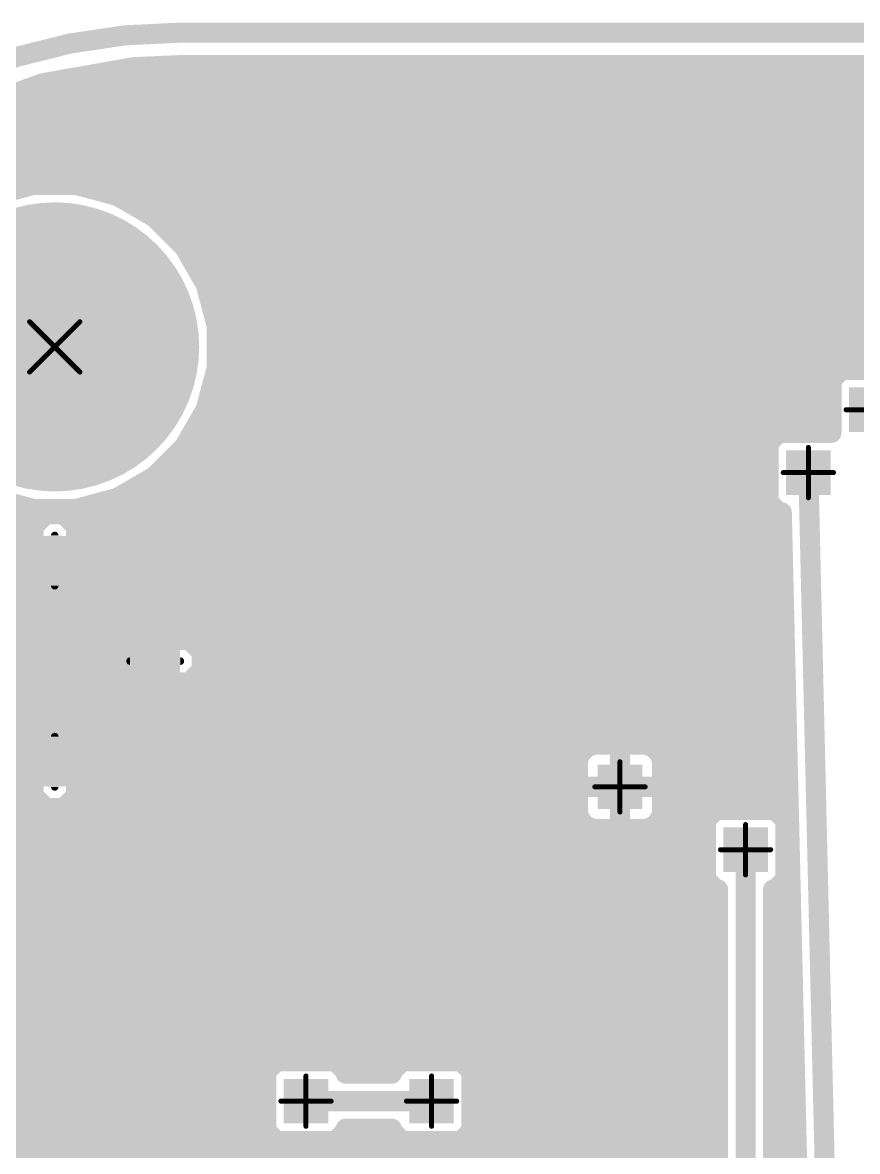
# Model space of a CAD drawing. Extents: x -14 to 61.4, y -16.8 to 62.4.
# Drawn here: x 22.21 to 39.09, y 39.62 to 62.43 of the extents above; entities that cross this region are included whole.
import ezdxf

# ---------------------------------------------------------------- set-up
doc = ezdxf.new("R2010")
doc.units = 0
for name, color, linetype in [('145', 82, 'CONTINUOUS'), ('16', 175, 'CONTINUOUS'), ('17', 82, 'CONTINUOUS'), ('18', 82, 'CONTINUOUS'), ('20', 7, 'CONTINUOUS'), ('30', 253, 'CONTINUOUS')]:
    doc.layers.add(name, color=color, linetype=linetype)

# ---------------------------------------------------------------- blocks, each defined once
blk = doc.blocks.new('ROUNDP')
at = {"const_width": 0.5}
blk.add_lwpolyline([(0, -0.25, 1), (0, 0.25, 1), (0, -0.25)], format="xyb", dxfattribs=at)
blk = doc.blocks.new('SQUAREV')
blk.add_solid([(-0.5, -0.5), (0.5, -0.5), (-0.5, 0.5), (0.5, 0.5)])

msp = doc.modelspace()

# ---------------------------------------------------------------- linework, layer by layer
at = {"layer": '145', "const_width": 0.0508}
for points in [[(22.37, 56.406, 1), (22.334, 56.37)], [(23.386, 56.37, 1), (23.35, 56.406)], [(22.334, 55.39, 1), (22.37, 55.354)], [(23.35, 55.354, 1), (23.386, 55.39)], [(38.862, 54.6354, 1), (38.862, 54.5846)], [(38.1254, 53.848, 1), (38.0746, 53.848)], [(37.592, 53.3654, 1), (37.592, 53.3146)], [(38.608, 53.3146, 1), (38.608, 53.3654)], [(38.0746, 52.832, 1), (38.1254, 52.832)], [(34.3154, 47.498, 1), (34.2646, 47.498)], [(33.782, 47.0154, 1), (33.782, 46.9646)], [(34.798, 46.9646, 1), (34.798, 47.0154)], [(34.2646, 46.482, 1), (34.3154, 46.482)], [(36.8554, 46.228, 1), (36.8046, 46.228)], [(36.322, 45.7454, 1), (36.322, 45.6946)], [(37.338, 45.6946, 1), (37.338, 45.7454)], [(36.8046, 45.212, 1), (36.8554, 45.212)], [(27.9654, 41.148, 1), (27.9146, 41.148)], [(30.5054, 41.148, 1), (30.4546, 41.148)], [(27.432, 40.6654, 1), (27.432, 40.6146)], [(28.448, 40.6146, 1), (28.448, 40.6654)], [(29.972, 40.6654, 1), (29.972, 40.6146)], [(30.988, 40.6146, 1), (30.988, 40.6654)], [(27.9146, 40.132, 1), (27.9654, 40.132)], [(30.4546, 40.132, 1), (30.5054, 40.132)]]:
    msp.add_lwpolyline(points, format="xyb", dxfattribs=at)
at = {"layer": '145', "const_width": 0.1016}
for points in [[(22.352, 56.388), (23.368, 55.372)], [(23.368, 56.388), (22.352, 55.372)], [(38.862, 54.61), (39.878, 54.61)], [(38.1, 53.848), (38.1, 52.832)], [(37.592, 53.34), (38.608, 53.34)], [(34.29, 47.498), (34.29, 46.482)], [(33.782, 46.99), (34.798, 46.99)], [(36.83, 46.228), (36.83, 45.212)], [(36.322, 45.72), (37.338, 45.72)], [(27.94, 41.148), (27.94, 40.132)], [(30.48, 41.148), (30.48, 40.132)], [(27.432, 40.64), (28.448, 40.64)], [(29.972, 40.64), (30.988, 40.64)]]:
    msp.add_lwpolyline(points, dxfattribs=at)
at = {"layer": '16'}
for points, const_width in [([(22.6116, 61.2065), (24.461, 61.5326)], 0.4064), ([(24.461, 61.5326), (25.4, 61.5736)], 0.4064), ([(25.4, 61.5736), (46.99, 61.5736)], 0.4064), ([(20.8469, 60.5642), (22.6116, 61.2065)], 0.4064), ([(23.5184, 61.3664), (48.6394, 61.3664)], 0.4064), ([(21.9343, 60.96), (50.0055, 60.96)], 0.4064), ([(20.8285, 60.5536), (50.9428, 60.5536)], 0.4064), ([(20.1246, 60.1472), (51.551, 60.1472)], 0.4064), ([(19.4207, 59.7408), (52.1593, 59.7408)], 0.4064), ([(18.8739, 59.3344), (52.5836, 59.3344)], 0.4064), ([(22.4289, 59.1542), (21.5962, 58.9311)], 0.4064), ([(23.2911, 59.1542), (22.4289, 59.1542)], 0.4064), ([(24.1238, 58.9311), (23.2911, 59.1542)], 0.4064), ([(24.8704, 58.5), (24.1238, 58.9311)], 0.4064), ([(24.1291, 58.928), (52.99, 58.928)], 0.4064), ([(24.833, 58.5216), (53.3825, 58.5216)], 0.4064), ([(25.48, 57.8904), (24.8704, 58.5)], 0.4064), ([(25.2552, 58.1152), (53.6541, 58.1152)], 0.4064), ([(25.9111, 57.1438), (25.48, 57.8904)], 0.4064), ([(25.5849, 57.7088), (53.9256, 57.7088)], 0.4064), ([(25.8195, 57.3024), (54.1972, 57.3024)], 0.4064), ([(26.1342, 56.3111), (25.9111, 57.1438)], 0.4064), ([(25.9775, 56.896), (54.3861, 56.896)], 0.4064), ([(26.0864, 56.4896), (54.5545, 56.4896)], 0.4064), ([(26.1342, 55.4489), (26.1342, 56.3111)], 0.4064), ([(26.1342, 56.0832), (54.7228, 56.0832)], 0.4064), ([(26.1342, 55.6768), (54.8797, 55.6768)], 0.4064), ([(25.9111, 54.6162), (26.1342, 55.4489)], 0.4064), ([(26.0864, 55.2704), (38.6309, 55.2704)], 0.4064), ([(38.7737, 55.4132), (38.5668, 55.2063)], 0.4064), ([(39.9663, 55.4132), (38.7737, 55.4132)], 0.4064), ([(38.5668, 55.2063), (38.5668, 54.1432)], 0.4064), ([(25.9775, 54.864), (38.5668, 54.864)], 0.4064), ([(25.48, 53.8696), (25.9111, 54.6162)], 0.4064), ([(25.8195, 54.4576), (38.5668, 54.4576)], 0.4064), ([(37.5037, 54.1432), (37.2968, 53.9363)], 0.4064), ([(38.5668, 54.1432), (37.5037, 54.1432)], 0.4064), ([(24.8704, 53.26), (25.48, 53.8696)], 0.4064), ([(25.5849, 54.0512), (37.4117, 54.0512)], 0.4064), ([(37.2968, 53.9363), (37.2968, 52.7437)], 0.4064), ([(25.2552, 53.6448), (37.2968, 53.6448)], 0.4064), ([(24.1238, 52.8289), (24.8704, 53.26)], 0.4064), ([(24.833, 53.2384), (37.2968, 53.2384)], 0.4064), ([(38.1, 53.34), (38.4553, 38.2535)], 0.4064), ([(21.5962, 52.8289), (22.4289, 52.6058)], 0.4064), ([(23.2911, 52.6058), (24.1238, 52.8289)], 0.4064), ([(24.1291, 52.832), (37.2968, 52.832)], 0.4064), ([(37.2968, 52.7437), (37.5037, 52.5368)], 0.4064), ([(22.4289, 52.6058), (23.2911, 52.6058)], 0.4064), ([(22.6821, 52.4994), (22.4306, 52.2479)], 0.4064), ([(23.0379, 52.4994), (22.6821, 52.4994)], 0.4064), ([(23.2894, 52.2479), (23.0379, 52.4994)], 0.4064), ([(37.5037, 52.5368), (37.5624, 52.5368)], 0.4064), ([(37.5624, 52.5368), (37.8798, 39.0567)], 0.4064), ([(14.7885, 52.4256), (22.6083, 52.4256)], 0.4064), ([(23.1117, 52.4256), (37.565, 52.4256)], 0.4064), ([(22.4306, 52.2479), (22.4306, 51.1621)], 0.4064), ([(23.2894, 51.1621), (23.2894, 52.2479)], 0.4064), ([(14.7168, 52.0192), (22.4306, 52.0192)], 0.4064), ([(22.86, 52.07), (22.86, 51.054)], 0.1524), ([(23.2894, 52.0192), (37.5746, 52.0192)], 0.4064), ([(14.6619, 51.6128), (22.4306, 51.6128)], 0.4064), ([(23.2894, 51.6128), (37.5841, 51.6128)], 0.4064), ([(14.6441, 51.2064), (22.4306, 51.2064)], 0.4064), ([(22.4306, 51.1621), (21.8004, 50.8586)], 0.4064), ([(23.2894, 51.2064), (37.5937, 51.2064)], 0.4064), ([(23.9196, 50.8586), (23.2894, 51.1621)], 0.4064), ([(24.3911, 50.2673), (23.9196, 50.8586)], 0.4064), ([(23.9196, 50.8586), (23.9196, 50.8586)], 0.4064), ([(23.9663, 50.8), (37.6033, 50.8)], 0.4064), ([(24.2904, 50.3936), (37.6128, 50.3936)], 0.4064), ([(24.4614, 49.9594), (24.3911, 50.2673)], 0.4064), ([(24.3911, 50.2673), (24.3911, 50.2673)], 0.4064), ([(24.455, 49.9872), (37.6224, 49.9872)], 0.4064), ([(25.5779, 49.9594), (24.4614, 49.9594)], 0.4064), ([(25.8294, 49.7079), (25.5779, 49.9594)], 0.4064), ([(25.8294, 49.3521), (25.8294, 49.7079)], 0.4064), ([(25.8294, 49.5808), (37.632, 49.5808)], 0.4064), ([(25.4, 49.53), (24.384, 49.53)], 0.1524), ([(25.5779, 49.1006), (25.8294, 49.3521)], 0.4064), ([(24.3911, 48.7927), (24.4614, 49.1006)], 0.4064), ([(24.4614, 49.1006), (25.5779, 49.1006)], 0.4064), ([(25.6517, 49.1744), (37.6416, 49.1744)], 0.4064), ([(23.9196, 48.2014), (24.3911, 48.7927)], 0.4064), ([(24.3714, 48.768), (37.6511, 48.768)], 0.4064), ([(24.3911, 48.7927), (24.3911, 48.7927)], 0.4064), ([(21.8004, 48.2014), (22.4306, 47.8979)], 0.4064), ([(23.2894, 47.8979), (23.9196, 48.2014)], 0.4064), ([(23.9196, 48.2014), (23.9196, 48.2014)], 0.4064), ([(23.9196, 48.2014), (23.9196, 48.2014)], 0.4064), ([(24.0473, 48.3616), (37.6607, 48.3616)], 0.4064), ([(14.6264, 47.9552), (22.3116, 47.9552)], 0.4064), ([(23.4084, 47.9552), (37.6703, 47.9552)], 0.4064), ([(22.4306, 47.8979), (22.4306, 46.8121)], 0.4064), ([(22.86, 46.99), (22.86, 48.006)], 0.1524), ([(23.2894, 46.8121), (23.2894, 47.8979)], 0.4064), ([(33.5924, 47.7626), (33.5174, 47.6876)], 0.4064), ([(33.6844, 47.8157), (33.5924, 47.7626)], 0.4064), ([(33.7869, 47.8432), (33.6844, 47.8157)], 0.4064), ([(34.29, 47.8432), (33.7869, 47.8432)], 0.4064), ([(34.29, 47.8432), (34.29, 46.99)], 0.4064), ([(34.29, 46.99), (34.29, 47.8432)], 0.4064), ([(34.7931, 47.8432), (34.29, 47.8432)], 0.4064), ([(34.8956, 47.8157), (34.7931, 47.8432)], 0.4064), ([(34.9876, 47.7626), (34.8956, 47.8157)], 0.4064), ([(35.0626, 47.6876), (34.9876, 47.7626)], 0.4064), ([(14.6264, 47.5488), (22.4306, 47.5488)], 0.4064), ([(23.2894, 47.5488), (33.4517, 47.5488)], 0.4064), ([(33.4643, 47.5956), (33.4368, 47.4931)], 0.4064), ([(33.4368, 47.4931), (33.4368, 46.99)], 0.4064), ([(33.5174, 47.6876), (33.4643, 47.5956)], 0.4064), ([(34.29, 47.5488), (34.29, 47.5488)], 0.4064), ([(35.1157, 47.5956), (35.0626, 47.6876)], 0.4064), ([(35.1432, 47.4931), (35.1157, 47.5956)], 0.4064), ([(35.1283, 47.5488), (37.6798, 47.5488)], 0.4064), ([(35.1432, 46.99), (35.1432, 47.4931)], 0.4064), ([(14.6264, 47.1424), (22.4306, 47.1424)], 0.4064), ([(23.2894, 47.1424), (33.4368, 47.1424)], 0.4064), ([(34.29, 47.1424), (34.29, 47.1424)], 0.4064), ([(35.1432, 47.1424), (37.6894, 47.1424)], 0.4064), ([(22.4306, 46.8121), (22.6821, 46.5606)], 0.4064), ([(23.0379, 46.5606), (23.2894, 46.8121)], 0.4064), ([(33.4368, 46.99), (34.29, 46.99)], 0.4064), ([(34.29, 46.99), (33.4368, 46.99)], 0.4064), ([(33.4368, 46.99), (33.4368, 46.4869)], 0.4064), ([(34.29, 46.99), (34.29, 46.99)], 0.4064), ([(34.29, 46.99), (34.29, 46.99)], 0.4064), ([(34.29, 46.1368), (34.29, 46.99)], 0.4064), ([(34.29, 46.99), (34.29, 46.99)], 0.4064), ([(34.29, 46.99), (34.29, 46.1368)], 0.4064), ([(35.1432, 46.99), (34.29, 46.99)], 0.4064), ([(34.29, 46.99), (34.29, 46.99)], 0.4064), ([(34.29, 46.99), (35.1432, 46.99)], 0.4064), ([(34.29, 36.83), (34.29, 46.99)], 0.4064), ([(35.1432, 46.4869), (35.1432, 46.99)], 0.4064), ([(14.6264, 46.736), (22.5067, 46.736)], 0.4064), ([(22.6821, 46.5606), (23.0379, 46.5606)], 0.4064), ([(23.2133, 46.736), (33.4368, 46.736)], 0.4064), ([(34.29, 46.736), (34.29, 46.736)], 0.4064), ([(35.1432, 46.736), (37.699, 46.736)], 0.4064), ([(14.6264, 46.3296), (33.4959, 46.3296)], 0.4064), ([(33.4368, 46.4869), (33.4643, 46.3844)], 0.4064), ([(33.4643, 46.3844), (33.5174, 46.2924)], 0.4064), ([(34.29, 46.3296), (34.29, 46.3296)], 0.4064), ([(35.0626, 46.2924), (35.1157, 46.3844)], 0.4064), ([(35.0841, 46.3296), (36.0401, 46.3296)], 0.4064), ([(35.1157, 46.3844), (35.1432, 46.4869)], 0.4064), ([(36.2337, 46.5232), (36.0268, 46.3163)], 0.4064), ([(37.4263, 46.5232), (36.2337, 46.5232)], 0.4064), ([(37.6332, 46.3163), (37.4263, 46.5232)], 0.4064), ([(37.6199, 46.3296), (37.7086, 46.3296)], 0.4064), ([(33.5174, 46.2924), (33.5924, 46.2174)], 0.4064), ([(33.5924, 46.2174), (33.6844, 46.1643)], 0.4064), ([(33.6844, 46.1643), (33.7869, 46.1368)], 0.4064), ([(33.7869, 46.1368), (34.29, 46.1368)], 0.4064), ([(34.29, 46.1368), (34.7931, 46.1368)], 0.4064), ([(34.7931, 46.1368), (34.8956, 46.1643)], 0.4064), ([(34.8956, 46.1643), (34.9876, 46.2174)], 0.4064), ([(34.9876, 46.2174), (35.0626, 46.2924)], 0.4064), ([(36.0268, 46.3163), (36.0268, 45.1237)], 0.4064), ([(37.6332, 45.1237), (37.6332, 46.3163)], 0.4064), ([(14.6264, 45.9232), (36.0268, 45.9232)], 0.4064), ([(37.6332, 45.9232), (37.7181, 45.9232)], 0.4064), ([(36.83, 45.72), (36.83, 33.02)], 0.4064), ([(14.6264, 45.5168), (36.0268, 45.5168)], 0.4064), ([(37.6332, 45.5168), (37.7277, 45.5168)], 0.4064), ([(14.6264, 45.1104), (36.0401, 45.1104)], 0.4064), ([(36.0268, 45.1237), (36.2337, 44.9168)], 0.4064), ([(37.4263, 44.9168), (37.6332, 45.1237)], 0.4064), ([(37.6199, 45.1104), (37.7373, 45.1104)], 0.4064), ([(36.2337, 44.9168), (36.2736, 44.9168)], 0.4064), ([(36.2736, 44.9168), (36.2736, 33.8232)], 0.4064), ([(37.3864, 33.8232), (37.3864, 44.9168)], 0.4064), ([(37.3864, 44.9168), (37.4263, 44.9168)], 0.4064), ([(14.6264, 44.704), (36.2736, 44.704)], 0.4064), ([(37.3864, 44.704), (37.7468, 44.704)], 0.4064), ([(14.6264, 44.2976), (36.2736, 44.2976)], 0.4064), ([(37.3864, 44.2976), (37.7564, 44.2976)], 0.4064), ([(14.6264, 43.8912), (36.2736, 43.8912)], 0.4064), ([(37.3864, 43.8912), (37.766, 43.8912)], 0.4064), ([(14.6264, 43.4848), (36.2736, 43.4848)], 0.4064), ([(37.3864, 43.4848), (37.7756, 43.4848)], 0.4064), ([(14.6264, 43.0784), (36.2736, 43.0784)], 0.4064), ([(37.3864, 43.0784), (37.7851, 43.0784)], 0.4064), ([(14.6264, 42.672), (36.2736, 42.672)], 0.4064), ([(37.3864, 42.672), (37.7947, 42.672)], 0.4064), ([(14.6264, 42.2656), (36.2736, 42.2656)], 0.4064), ([(37.3864, 42.2656), (37.8043, 42.2656)], 0.4064), ([(14.6264, 41.8592), (36.2736, 41.8592)], 0.4064), ([(37.3864, 41.8592), (37.8138, 41.8592)], 0.4064), ([(14.6264, 41.4528), (36.2736, 41.4528)], 0.4064), ([(27.3437, 41.4432), (27.1368, 41.2363)], 0.4064), ([(28.5363, 41.4432), (27.3437, 41.4432)], 0.4064), ([(28.7432, 41.2363), (28.5363, 41.4432)], 0.4064), ([(29.8837, 41.4432), (29.6768, 41.2363)], 0.4064), ([(31.0763, 41.4432), (29.8837, 41.4432)], 0.4064), ([(31.2832, 41.2363), (31.0763, 41.4432)], 0.4064), ([(37.3864, 41.4528), (37.8234, 41.4528)], 0.4064), ([(27.1368, 41.2363), (27.1368, 40.0437)], 0.4064), ([(28.7432, 41.1964), (28.7432, 41.2363)], 0.4064), ([(29.6768, 41.1964), (28.7432, 41.1964)], 0.4064), ([(29.6768, 41.2363), (29.6768, 41.1964)], 0.4064), ([(31.2832, 40.0437), (31.2832, 41.2363)], 0.4064), ([(14.6264, 41.0464), (27.1368, 41.0464)], 0.4064), ([(31.2832, 41.0464), (36.2736, 41.0464)], 0.4064), ([(37.3864, 41.0464), (37.833, 41.0464)], 0.4064), ([(14.6264, 40.64), (27.1368, 40.64)], 0.4064), ([(30.48, 40.64), (27.94, 40.64)], 0.4064), ([(31.2832, 40.64), (36.2736, 40.64)], 0.4064), ([(37.3864, 40.64), (37.8426, 40.64)], 0.4064), ([(14.6264, 40.2336), (27.1368, 40.2336)], 0.4064), ([(31.2832, 40.2336), (36.2736, 40.2336)], 0.4064), ([(37.3864, 40.2336), (37.8521, 40.2336)], 0.4064), ([(27.1368, 40.0437), (27.3437, 39.8368)], 0.4064), ([(28.5363, 39.8368), (28.7432, 40.0437)], 0.4064), ([(28.7432, 40.0437), (28.7432, 40.0836)], 0.4064), ([(28.7432, 40.0836), (29.6768, 40.0836)], 0.4064), ([(29.6768, 40.0836), (29.6768, 40.0437)], 0.4064), ([(29.6768, 40.0437), (29.8837, 39.8368)], 0.4064), ([(31.0763, 39.8368), (31.2832, 40.0437)], 0.4064), ([(14.6264, 39.8272), (36.2736, 39.8272)], 0.4064), ([(27.3437, 39.8368), (28.5363, 39.8368)], 0.4064), ([(29.8837, 39.8368), (31.0763, 39.8368)], 0.4064), ([(37.3864, 39.8272), (37.8617, 39.8272)], 0.4064), ([(14.6264, 39.4208), (36.2736, 39.4208)], 0.4064), ([(37.3864, 39.4208), (37.8713, 39.4208)], 0.4064)]:
    msp.add_lwpolyline(points, dxfattribs=dict(at, const_width=const_width))
for points, const_width in [([(24.4566, 61.6341, 1), (24.4655, 61.4311)], 0.2032), ([(24.4787, 61.4325, 1), (24.4434, 61.6327)], 0.2032), ([(25.4, 61.6752, 1), (25.4, 61.472)], 0.2032), ([(25.4044, 61.4721, 1), (25.3956, 61.6751)], 0.2032), ([(22.5939, 61.3066, 1), (22.6292, 61.1064)], 0.2032), ([(22.6463, 61.111, 1), (22.5768, 61.302)], 0.2032), ([(23.5184, 61.468, 1), (23.5184, 61.2648)], 0.2032), ([(22.4289, 59.2558, 1), (22.4289, 59.0526)], 0.2032), ([(22.4552, 59.0561, 1), (22.4026, 59.2523)], 0.2032), ([(23.3174, 59.2523, 1), (23.2648, 59.0561)], 0.2032), ([(23.2911, 59.0526, 1), (23.2911, 59.2558)], 0.2032), ([(24.1746, 59.0191, 1), (24.073, 58.8431)], 0.2032), ([(24.1291, 59.0296, 1), (24.1291, 58.8264)], 0.2032), ([(24.0975, 58.8329, 1), (24.1501, 59.0292)], 0.2032), ([(24.833, 58.6232, 1), (24.833, 58.42)], 0.2032), ([(24.9422, 58.5719, 1), (24.7986, 58.4282)], 0.2032), ([(24.8196, 58.412, 1), (24.9212, 58.588)], 0.2032), ([(25.2552, 58.2168, 1), (25.2552, 58.0136)], 0.2032), ([(25.568, 57.9412, 1), (25.392, 57.8396)], 0.2032), ([(25.4082, 57.8186, 1), (25.5519, 57.9622)], 0.2032), ([(25.5849, 57.8104, 1), (25.5849, 57.6072)], 0.2032), ([(25.8195, 57.404, 1), (25.8195, 57.2008)], 0.2032), ([(26.0092, 57.1701, 1), (25.8129, 57.1175)], 0.2032), ([(25.8231, 57.093, 1), (25.9991, 57.1946)], 0.2032), ([(25.9775, 56.9976, 1), (25.9775, 56.7944)], 0.2032), ([(26.0864, 56.5912, 1), (26.0864, 56.388)], 0.2032), ([(26.2358, 56.3111, 1), (26.0326, 56.3111)], 0.2032), ([(26.0361, 56.2848, 1), (26.2323, 56.3374)], 0.2032), ([(26.1342, 56.1848, 1), (26.1342, 55.9816)], 0.2032), ([(26.1342, 55.7784, 1), (26.1342, 55.5752)], 0.2032), ([(26.0864, 55.372, 1), (26.0864, 55.1688)], 0.2032), ([(26.0326, 55.4489, 1), (26.2358, 55.4489)], 0.2032), ([(26.2323, 55.4226, 1), (26.0361, 55.4752)], 0.2032), ([(38.6309, 55.1688, 1), (38.6309, 55.372)], 0.2032), ([(38.7737, 55.5148, 1), (38.7737, 55.3116)], 0.2032), ([(38.8455, 55.3414, 1), (38.7019, 55.485)], 0.2032), ([(38.6684, 55.2063, 1), (38.4652, 55.2063)], 0.2032), ([(38.495, 55.2781, 1), (38.6386, 55.1345)], 0.2032), ([(25.9775, 54.9656, 1), (25.9775, 54.7624)], 0.2032), ([(38.5668, 54.7624, 1), (38.5668, 54.9656)], 0.2032), ([(25.8129, 54.6425, 1), (26.0092, 54.5899)], 0.2032), ([(25.9991, 54.5654, 1), (25.8231, 54.667)], 0.2032), ([(25.8195, 54.5592, 1), (25.8195, 54.356)], 0.2032), ([(38.5668, 54.356, 1), (38.5668, 54.5592)], 0.2032), ([(37.5037, 54.2448, 1), (37.5037, 54.0416)], 0.2032), ([(37.5755, 54.0714, 1), (37.4319, 54.215)], 0.2032), ([(38.5668, 54.0416, 1), (38.5668, 54.2448)], 0.2032), ([(25.5519, 53.7978, 1), (25.4082, 53.9414)], 0.2032), ([(25.5849, 54.1528, 1), (25.5849, 53.9496)], 0.2032), ([(37.3984, 53.9363, 1), (37.1952, 53.9363)], 0.2032), ([(37.225, 54.0081, 1), (37.3686, 53.8645)], 0.2032), ([(37.4117, 53.9496, 1), (37.4117, 54.1528)], 0.2032), ([(38.4652, 54.1432, 1), (38.6684, 54.1432)], 0.2032), ([(25.2552, 53.7464, 1), (25.2552, 53.5432)], 0.2032), ([(25.392, 53.9204, 1), (25.568, 53.8188)], 0.2032), ([(37.2968, 53.5432, 1), (37.2968, 53.7464)], 0.2032), ([(24.833, 53.34, 1), (24.833, 53.1368)], 0.2032), ([(24.7986, 53.3318, 1), (24.9422, 53.1881)], 0.2032), ([(24.9212, 53.172, 1), (24.8196, 53.348)], 0.2032), ([(37.2968, 53.1368, 1), (37.2968, 53.34)], 0.2032), ([(38.2016, 53.3424, 1), (37.9984, 53.3376)], 0.2032), ([(24.073, 52.9169, 1), (24.1746, 52.7409)], 0.2032), ([(24.1291, 52.9336, 1), (24.1291, 52.7304)], 0.2032), ([(24.1501, 52.7308, 1), (24.0975, 52.9271)], 0.2032), ([(37.3686, 52.8155, 1), (37.225, 52.6719)], 0.2032), ([(37.2968, 52.7304, 1), (37.2968, 52.9336)], 0.2032), ([(22.4289, 52.7074, 1), (22.4289, 52.5042)], 0.2032), ([(22.4026, 52.5077, 1), (22.4552, 52.7039)], 0.2032), ([(22.6821, 52.601, 1), (22.6821, 52.3978)], 0.2032), ([(22.754, 52.4276, 1), (22.6103, 52.5712)], 0.2032), ([(23.1097, 52.5712, 1), (22.966, 52.4276)], 0.2032), ([(23.0379, 52.3978, 1), (23.0379, 52.601)], 0.2032), ([(23.2648, 52.7039, 1), (23.3174, 52.5077)], 0.2032), ([(23.2911, 52.5042, 1), (23.2911, 52.7074)], 0.2032), ([(37.1952, 52.7437, 1), (37.3984, 52.7437)], 0.2032), ([(37.5037, 52.6384, 1), (37.5037, 52.4352)], 0.2032), ([(37.4319, 52.465, 1), (37.5755, 52.6086)], 0.2032), ([(37.6639, 52.5392, 1), (37.4608, 52.5344)], 0.2032), ([(37.5624, 52.4352, 1), (37.5624, 52.6384)], 0.2032), ([(22.6083, 52.324, 1), (22.6083, 52.5272)], 0.2032), ([(23.1117, 52.5272, 1), (23.1117, 52.324)], 0.2032), ([(37.565, 52.324, 1), (37.565, 52.5272)], 0.2032), ([(22.5322, 52.2479, 1), (22.329, 52.2479)], 0.2032), ([(22.3588, 52.3197, 1), (22.5024, 52.176)], 0.2032), ([(23.391, 52.2479, 1), (23.1878, 52.2479)], 0.2032), ([(23.2176, 52.176, 1), (23.3612, 52.3197)], 0.2032), ([(22.4306, 51.9176, 1), (22.4306, 52.1208)], 0.2032), ([(22.8981, 52.07, 1), (22.8219, 52.07)], 0.0762), ([(23.2894, 52.1208, 1), (23.2894, 51.9176)], 0.2032), ([(37.5746, 51.9176, 1), (37.5746, 52.1208)], 0.2032), ([(22.4306, 51.5112, 1), (22.4306, 51.7144)], 0.2032), ([(23.2894, 51.7144, 1), (23.2894, 51.5112)], 0.2032), ([(37.5841, 51.5112, 1), (37.5841, 51.7144)], 0.2032), ([(22.4747, 51.0706, 1), (22.3865, 51.2536)], 0.2032), ([(22.4306, 51.1048, 1), (22.4306, 51.308)], 0.2032), ([(23.2894, 51.308, 1), (23.2894, 51.1048)], 0.2032), ([(23.3335, 51.2536, 1), (23.2453, 51.0706)], 0.2032), ([(37.5937, 51.1048, 1), (37.5937, 51.308)], 0.2032), ([(22.329, 51.1621, 1), (22.5322, 51.1621)], 0.2032), ([(23.1878, 51.1621, 1), (23.391, 51.1621)], 0.2032), ([(22.86, 48.26, 1), (22.86, 50.8, 1), (22.86, 48.26)], 0.1524), ([(22.8219, 51.054, 1), (22.8981, 51.054)], 0.0762), ([(23.999, 50.922, 1), (23.8401, 50.7953)], 0.2032), ([(23.9196, 50.9602, 1), (23.9196, 50.757)], 0.2032), ([(23.9663, 50.9016, 1), (23.9663, 50.6984)], 0.2032), ([(23.8755, 50.7671, 1), (23.9636, 50.9502)], 0.2032), ([(23.9196, 50.757, 1), (23.9196, 50.9602)], 0.2032), ([(37.6033, 50.6984, 1), (37.6033, 50.9016)], 0.2032), ([(23.4442, 49.5554, 0.4142), (22.8854, 50.1142)], 1.1176), ([(24.2904, 50.4952, 1), (24.2904, 50.292)], 0.2032), ([(24.4927, 50.2673, 1), (24.2895, 50.2673)], 0.2032), ([(24.4902, 50.2899, 1), (24.2921, 50.2447)], 0.2032), ([(24.3117, 50.204, 1), (24.4705, 50.3307)], 0.2032), ([(37.6128, 50.292, 1), (37.6128, 50.4952)], 0.2032), ([(24.2895, 50.2673, 1), (24.4927, 50.2673)], 0.2032), ([(24.455, 50.0888, 1), (24.455, 49.8856)], 0.2032), ([(37.6224, 49.8856, 1), (37.6224, 50.0888)], 0.2032), ([(22.2758, 49.5046, 0.4142), (22.8346, 48.9458)], 1.1176), ([(24.4614, 50.061, 1), (24.4614, 49.8578)], 0.2032), ([(24.3623, 49.9368, 1), (24.5604, 49.982)], 0.2032), ([(25.6497, 50.0312, 1), (25.506, 49.8876)], 0.2032), ([(25.5779, 49.8578, 1), (25.5779, 50.061)], 0.2032), ([(25.931, 49.7079, 1), (25.7278, 49.7079)], 0.2032), ([(25.8294, 49.6824, 1), (25.8294, 49.4792)], 0.2032), ([(25.7576, 49.636, 1), (25.9012, 49.7797)], 0.2032), ([(37.632, 49.4792, 1), (37.632, 49.6824)], 0.2032), ([(24.384, 49.5681, 1), (24.384, 49.4919)], 0.0762), ([(25.4, 49.4919, 1), (25.4, 49.5681)], 0.0762), ([(25.9012, 49.2803, 1), (25.7576, 49.424)], 0.2032), ([(24.4614, 49.2022, 1), (24.4614, 48.999)], 0.2032), ([(24.5604, 49.078, 1), (24.3623, 49.1232)], 0.2032), ([(25.506, 49.1724, 1), (25.6497, 49.0288)], 0.2032), ([(25.6517, 49.276, 1), (25.6517, 49.0728)], 0.2032), ([(25.5779, 48.999, 1), (25.5779, 49.2022)], 0.2032), ([(25.7278, 49.3521, 1), (25.931, 49.3521)], 0.2032), ([(37.6416, 49.0728, 1), (37.6416, 49.276)], 0.2032), ([(24.3714, 48.8696, 1), (24.3714, 48.6664)], 0.2032), ([(24.4927, 48.7927, 1), (24.2895, 48.7927)], 0.2032), ([(24.2895, 48.7927, 1), (24.4927, 48.7927)], 0.2032), ([(24.2921, 48.8153, 1), (24.4902, 48.7701)], 0.2032), ([(24.4705, 48.7293, 1), (24.3117, 48.856)], 0.2032), ([(37.6511, 48.6664, 1), (37.6511, 48.8696)], 0.2032), ([(23.8401, 48.2647, 1), (23.999, 48.138)], 0.2032), ([(23.9196, 48.303, 1), (23.9196, 48.0998)], 0.2032), ([(24.0212, 48.2014, 1), (23.818, 48.2014)], 0.2032), ([(23.9636, 48.1098, 1), (23.8755, 48.2929)], 0.2032), ([(23.9196, 48.0998, 1), (23.9196, 48.303)], 0.2032), ([(24.0473, 48.4632, 1), (24.0473, 48.26)], 0.2032), ([(37.6607, 48.26, 1), (37.6607, 48.4632)], 0.2032), ([(22.3116, 47.8536, 1), (22.3116, 48.0568)], 0.2032), ([(23.4084, 48.0568, 1), (23.4084, 47.8536)], 0.2032), ([(23.818, 48.2014, 1), (24.0212, 48.2014)], 0.2032), ([(37.6703, 47.8536, 1), (37.6703, 48.0568)], 0.2032), ([(22.5322, 47.8979, 1), (22.329, 47.8979)], 0.2032), ([(22.3865, 47.8063, 1), (22.4747, 47.9894)], 0.2032), ([(22.8981, 48.006, 1), (22.8219, 48.006)], 0.0762), ([(23.391, 47.8979, 1), (23.1878, 47.8979)], 0.2032), ([(23.2453, 47.9894, 1), (23.3335, 47.8063)], 0.2032), ([(33.5416, 47.8506, 1), (33.6432, 47.6746)], 0.2032), ([(33.6643, 47.6908, 1), (33.5206, 47.8345)], 0.2032), ([(33.6581, 47.9139, 1), (33.7107, 47.7176)], 0.2032), ([(33.7352, 47.7277, 1), (33.6336, 47.9037)], 0.2032), ([(33.7869, 47.9448, 1), (33.7869, 47.7416)], 0.2032), ([(33.8132, 47.7451, 1), (33.7606, 47.9413)], 0.2032), ([(34.3916, 47.8432, 1), (34.1884, 47.8432)], 0.2032), ([(34.3916, 47.8432, 1), (34.1884, 47.8432)], 0.2032), ([(34.29, 47.9448, 1), (34.29, 47.7416)], 0.2032), ([(34.29, 47.7416, 1), (34.29, 47.9448)], 0.2032), ([(34.8194, 47.9413, 1), (34.7668, 47.7451)], 0.2032), ([(34.7931, 47.7416, 1), (34.7931, 47.9448)], 0.2032), ([(34.9464, 47.9037, 1), (34.8448, 47.7277)], 0.2032), ([(34.8693, 47.7176, 1), (34.9219, 47.9139)], 0.2032), ([(35.0594, 47.8345, 1), (34.9157, 47.6908)], 0.2032), ([(34.9368, 47.6746, 1), (35.0384, 47.8506)], 0.2032), ([(22.4306, 47.4472, 1), (22.4306, 47.6504)], 0.2032), ([(23.2894, 47.6504, 1), (23.2894, 47.4472)], 0.2032), ([(33.5384, 47.4931, 1), (33.3352, 47.4931)], 0.2032), ([(33.3763, 47.6464, 1), (33.5523, 47.5448)], 0.2032), ([(33.5624, 47.5693, 1), (33.3661, 47.6219)], 0.2032), ([(33.4455, 47.7594, 1), (33.5892, 47.6157)], 0.2032), ([(33.6053, 47.6368, 1), (33.4294, 47.7384)], 0.2032), ([(33.4517, 47.4472, 1), (33.4517, 47.6504)], 0.2032), ([(34.29, 47.6504, 1), (34.29, 47.4472)], 0.2032), ([(34.29, 47.4472, 1), (34.29, 47.6504)], 0.2032), ([(35.1506, 47.7384, 1), (34.9746, 47.6368)], 0.2032), ([(34.9908, 47.6157, 1), (35.1345, 47.7594)], 0.2032), ([(35.2139, 47.6219, 1), (35.0176, 47.5693)], 0.2032), ([(35.1283, 47.6504, 1), (35.1283, 47.4472)], 0.2032), ([(35.0277, 47.5448, 1), (35.2037, 47.6464)], 0.2032), ([(35.2448, 47.4931, 1), (35.0416, 47.4931)], 0.2032), ([(37.6798, 47.4472, 1), (37.6798, 47.6504)], 0.2032), ([(33.3387, 47.5194, 1), (33.5349, 47.4668)], 0.2032), ([(35.0451, 47.4668, 1), (35.2413, 47.5194)], 0.2032), ([(22.4306, 47.0408, 1), (22.4306, 47.244)], 0.2032), ([(23.2894, 47.244, 1), (23.2894, 47.0408)], 0.2032), ([(33.4368, 47.0408, 1), (33.4368, 47.244)], 0.2032), ([(34.29, 47.244, 1), (34.29, 47.0408)], 0.2032), ([(34.29, 47.0408, 1), (34.29, 47.244)], 0.2032), ([(35.1432, 47.244, 1), (35.1432, 47.0408)], 0.2032), ([(37.6894, 47.0408, 1), (37.6894, 47.244)], 0.2032), ([(22.5024, 46.884, 1), (22.3588, 46.7403)], 0.2032), ([(22.8219, 46.99, 1), (22.8981, 46.99)], 0.0762), ([(23.3612, 46.7403, 1), (23.2176, 46.884)], 0.2032), ([(33.4368, 47.0916, 1), (33.4368, 46.8884)], 0.2032), ([(33.4368, 47.0916, 1), (33.4368, 46.8884)], 0.2032), ([(33.5384, 46.99, 1), (33.3352, 46.99)], 0.2032), ([(33.3352, 46.99, 1), (33.5384, 46.99)], 0.2032), ([(34.29, 47.0916, 1), (34.29, 46.8884)], 0.2032), ([(34.3916, 46.99, 1), (34.1884, 46.99)], 0.2032), ([(34.3916, 46.99, 1), (34.1884, 46.99)], 0.2032), ([(34.29, 47.0916, 1), (34.29, 46.8884)], 0.2032), ([(34.3916, 46.99, 1), (34.1884, 46.99)], 0.2032), ([(34.29, 47.0916, 1), (34.29, 46.8884)], 0.2032), ([(34.3916, 46.99, 1), (34.1884, 46.99)], 0.2032), ([(34.29, 47.0916, 1), (34.29, 46.8884)], 0.2032), ([(34.3916, 46.99, 1), (34.1884, 46.99)], 0.2032), ([(34.1884, 46.99, 1), (34.3916, 46.99)], 0.2032), ([(34.1884, 46.99, 1), (34.3916, 46.99)], 0.2032), ([(34.1884, 46.99, 1), (34.3916, 46.99)], 0.2032), ([(34.1884, 46.99, 1), (34.3916, 46.99)], 0.2032), ([(34.29, 46.8884, 1), (34.29, 47.0916)], 0.2032), ([(34.29, 46.8884, 1), (34.29, 47.0916)], 0.2032), ([(34.29, 46.8884, 1), (34.29, 47.0916)], 0.2032), ([(34.29, 46.8884, 1), (34.29, 47.0916)], 0.2032), ([(35.2448, 46.99, 1), (35.0416, 46.99)], 0.2032), ([(35.0416, 46.99, 1), (35.2448, 46.99)], 0.2032), ([(35.1432, 46.8884, 1), (35.1432, 47.0916)], 0.2032), ([(35.1432, 46.8884, 1), (35.1432, 47.0916)], 0.2032), ([(22.329, 46.8121, 1), (22.5322, 46.8121)], 0.2032), ([(22.5067, 46.6344, 1), (22.5067, 46.8376)], 0.2032), ([(22.6821, 46.6622, 1), (22.6821, 46.459)], 0.2032), ([(23.0379, 46.459, 1), (23.0379, 46.6622)], 0.2032), ([(23.2133, 46.8376, 1), (23.2133, 46.6344)], 0.2032), ([(23.1878, 46.8121, 1), (23.391, 46.8121)], 0.2032), ([(33.4368, 46.6344, 1), (33.4368, 46.8376)], 0.2032), ([(34.29, 46.8376, 1), (34.29, 46.6344)], 0.2032), ([(34.29, 46.6344, 1), (34.29, 46.8376)], 0.2032), ([(35.1432, 46.8376, 1), (35.1432, 46.6344)], 0.2032), ([(37.699, 46.6344, 1), (37.699, 46.8376)], 0.2032), ([(22.6103, 46.4888, 1), (22.754, 46.6324)], 0.2032), ([(22.966, 46.6324, 1), (23.1097, 46.4888)], 0.2032), ([(33.5349, 46.5132, 1), (33.3387, 46.4606)], 0.2032), ([(33.3352, 46.4869, 1), (33.5384, 46.4869)], 0.2032), ([(33.5523, 46.4352, 1), (33.3763, 46.3336)], 0.2032), ([(33.4959, 46.228, 1), (33.4959, 46.4312)], 0.2032), ([(34.29, 46.4312, 1), (34.29, 46.228)], 0.2032), ([(34.29, 46.228, 1), (34.29, 46.4312)], 0.2032), ([(35.0841, 46.4312, 1), (35.0841, 46.228)], 0.2032), ([(35.2037, 46.3336, 1), (35.0277, 46.4352)], 0.2032), ([(35.0416, 46.4869, 1), (35.2448, 46.4869)], 0.2032), ([(35.2413, 46.4606, 1), (35.0451, 46.5132)], 0.2032), ([(36.0401, 46.228, 1), (36.0401, 46.4312)], 0.2032), ([(36.2337, 46.6248, 1), (36.2337, 46.4216)], 0.2032), ([(36.3055, 46.4514, 1), (36.1619, 46.595)], 0.2032), ([(37.4981, 46.595, 1), (37.3545, 46.4514)], 0.2032), ([(37.4263, 46.4216, 1), (37.4263, 46.6248)], 0.2032), ([(37.6199, 46.4312, 1), (37.6199, 46.228)], 0.2032), ([(37.7086, 46.228, 1), (37.7086, 46.4312)], 0.2032), ([(33.3661, 46.3581, 1), (33.5624, 46.4107)], 0.2032), ([(33.5892, 46.3643, 1), (33.4455, 46.2206)], 0.2032), ([(33.4294, 46.2416, 1), (33.6053, 46.3432)], 0.2032), ([(33.6432, 46.3053, 1), (33.5416, 46.1294)], 0.2032), ([(33.5206, 46.1455, 1), (33.6643, 46.2892)], 0.2032), ([(33.7107, 46.2624, 1), (33.6581, 46.0661)], 0.2032), ([(33.6336, 46.0763, 1), (33.7352, 46.2523)], 0.2032), ([(33.7869, 46.2384, 1), (33.7869, 46.0352)], 0.2032), ([(33.7606, 46.0387, 1), (33.8132, 46.2349)], 0.2032), ([(34.29, 46.2384, 1), (34.29, 46.0352)], 0.2032), ([(34.29, 46.0352, 1), (34.29, 46.2384)], 0.2032), ([(34.7668, 46.2349, 1), (34.8194, 46.0387)], 0.2032), ([(34.7931, 46.0352, 1), (34.7931, 46.2384)], 0.2032), ([(34.8448, 46.2523, 1), (34.9464, 46.0763)], 0.2032), ([(34.9219, 46.0661, 1), (34.8693, 46.2624)], 0.2032), ([(34.9157, 46.2892, 1), (35.0594, 46.1455)], 0.2032), ([(35.0384, 46.1294, 1), (34.9368, 46.3053)], 0.2032), ([(34.9746, 46.3432, 1), (35.1506, 46.2416)], 0.2032), ([(35.1345, 46.2206, 1), (34.9908, 46.3643)], 0.2032), ([(35.0176, 46.4107, 1), (35.2139, 46.3581)], 0.2032), ([(36.1284, 46.3163, 1), (35.9252, 46.3163)], 0.2032), ([(35.955, 46.3881, 1), (36.0986, 46.2445)], 0.2032), ([(37.7348, 46.3163, 1), (37.5316, 46.3163)], 0.2032), ([(37.5614, 46.2445, 1), (37.705, 46.3881)], 0.2032), ([(34.1884, 46.1368, 1), (34.3916, 46.1368)], 0.2032), ([(34.1884, 46.1368, 1), (34.3916, 46.1368)], 0.2032), ([(36.0268, 45.8216, 1), (36.0268, 46.0248)], 0.2032), ([(37.6332, 46.0248, 1), (37.6332, 45.8216)], 0.2032), ([(37.7181, 45.8216, 1), (37.7181, 46.0248)], 0.2032), ([(36.9316, 45.72, 1), (36.7284, 45.72)], 0.2032), ([(36.0268, 45.4152, 1), (36.0268, 45.6184)], 0.2032), ([(37.6332, 45.6184, 1), (37.6332, 45.4152)], 0.2032), ([(37.7277, 45.4152, 1), (37.7277, 45.6184)], 0.2032), ([(35.9252, 45.1237, 1), (36.1284, 45.1237)], 0.2032), ([(36.0986, 45.1955, 1), (35.955, 45.0519)], 0.2032), ([(36.0401, 45.0088, 1), (36.0401, 45.212)], 0.2032), ([(37.6199, 45.212, 1), (37.6199, 45.0088)], 0.2032), ([(37.5316, 45.1237, 1), (37.7348, 45.1237)], 0.2032), ([(37.705, 45.0519, 1), (37.5614, 45.1955)], 0.2032), ([(37.7373, 45.0088, 1), (37.7373, 45.212)], 0.2032), ([(36.2337, 45.0184, 1), (36.2337, 44.8152)], 0.2032), ([(36.1619, 44.845, 1), (36.3055, 44.9886)], 0.2032), ([(36.3752, 44.9168, 1), (36.172, 44.9168)], 0.2032), ([(36.2736, 44.8152, 1), (36.2736, 45.0184)], 0.2032), ([(37.488, 44.9168, 1), (37.2848, 44.9168)], 0.2032), ([(37.3864, 45.0184, 1), (37.3864, 44.8152)], 0.2032), ([(37.3545, 44.9886, 1), (37.4981, 44.845)], 0.2032), ([(37.4263, 44.8152, 1), (37.4263, 45.0184)], 0.2032), ([(36.2736, 44.6024, 1), (36.2736, 44.8056)], 0.2032), ([(37.3864, 44.8056, 1), (37.3864, 44.6024)], 0.2032), ([(37.7468, 44.6024, 1), (37.7468, 44.8056)], 0.2032), ([(36.2736, 44.196, 1), (36.2736, 44.3992)], 0.2032), ([(37.3864, 44.3992, 1), (37.3864, 44.196)], 0.2032), ([(37.7564, 44.196, 1), (37.7564, 44.3992)], 0.2032), ([(36.2736, 43.7896, 1), (36.2736, 43.9928)], 0.2032), ([(37.3864, 43.9928, 1), (37.3864, 43.7896)], 0.2032), ([(37.766, 43.7896, 1), (37.766, 43.9928)], 0.2032), ([(36.2736, 43.3832, 1), (36.2736, 43.5864)], 0.2032), ([(37.3864, 43.5864, 1), (37.3864, 43.3832)], 0.2032), ([(37.7756, 43.3832, 1), (37.7756, 43.5864)], 0.2032), ([(36.2736, 42.9768, 1), (36.2736, 43.18)], 0.2032), ([(37.3864, 43.18, 1), (37.3864, 42.9768)], 0.2032), ([(37.7851, 42.9768, 1), (37.7851, 43.18)], 0.2032), ([(36.2736, 42.5704, 1), (36.2736, 42.7736)], 0.2032), ([(37.3864, 42.7736, 1), (37.3864, 42.5704)], 0.2032), ([(37.7947, 42.5704, 1), (37.7947, 42.7736)], 0.2032), ([(36.2736, 42.164, 1), (36.2736, 42.3672)], 0.2032), ([(37.3864, 42.3672, 1), (37.3864, 42.164)], 0.2032), ([(37.8043, 42.164, 1), (37.8043, 42.3672)], 0.2032), ([(36.2736, 41.7576, 1), (36.2736, 41.9608)], 0.2032), ([(37.3864, 41.9608, 1), (37.3864, 41.7576)], 0.2032), ([(37.8138, 41.7576, 1), (37.8138, 41.9608)], 0.2032), ([(27.3437, 41.5448, 1), (27.3437, 41.3416)], 0.2032), ([(27.4155, 41.3714, 1), (27.2719, 41.515)], 0.2032), ([(28.6081, 41.515, 1), (28.4645, 41.3714)], 0.2032), ([(28.5363, 41.3416, 1), (28.5363, 41.5448)], 0.2032), ([(29.8837, 41.5448, 1), (29.8837, 41.3416)], 0.2032), ([(29.9555, 41.3714, 1), (29.8119, 41.515)], 0.2032), ([(31.1481, 41.515, 1), (31.0045, 41.3714)], 0.2032), ([(31.0763, 41.3416, 1), (31.0763, 41.5448)], 0.2032), ([(36.2736, 41.3512, 1), (36.2736, 41.5544)], 0.2032), ([(37.3864, 41.5544, 1), (37.3864, 41.3512)], 0.2032), ([(37.8234, 41.3512, 1), (37.8234, 41.5544)], 0.2032), ([(27.2384, 41.2363, 1), (27.0352, 41.2363)], 0.2032), ([(27.065, 41.3081, 1), (27.2086, 41.1645)], 0.2032), ([(28.8448, 41.2363, 1), (28.6416, 41.2363)], 0.2032), ([(28.7432, 41.298, 1), (28.7432, 41.0948)], 0.2032), ([(28.6416, 41.1964, 1), (28.8448, 41.1964)], 0.2032), ([(28.6714, 41.1645, 1), (28.815, 41.3081)], 0.2032), ([(29.7784, 41.2363, 1), (29.5752, 41.2363)], 0.2032), ([(29.5752, 41.1964, 1), (29.7784, 41.1964)], 0.2032), ([(29.605, 41.3081, 1), (29.7486, 41.1645)], 0.2032), ([(29.6768, 41.0948, 1), (29.6768, 41.298)], 0.2032), ([(31.3848, 41.2363, 1), (31.1816, 41.2363)], 0.2032), ([(31.2114, 41.1645, 1), (31.355, 41.3081)], 0.2032), ([(27.1368, 40.9448, 1), (27.1368, 41.148)], 0.2032), ([(31.2832, 41.148, 1), (31.2832, 40.9448)], 0.2032), ([(36.2736, 40.9448, 1), (36.2736, 41.148)], 0.2032), ([(37.3864, 41.148, 1), (37.3864, 40.9448)], 0.2032), ([(37.833, 40.9448, 1), (37.833, 41.148)], 0.2032), ([(27.1368, 40.5384, 1), (27.1368, 40.7416)], 0.2032), ([(27.94, 40.7416, 1), (27.94, 40.5384)], 0.2032), ([(30.48, 40.5384, 1), (30.48, 40.7416)], 0.2032), ([(31.2832, 40.7416, 1), (31.2832, 40.5384)], 0.2032), ([(36.2736, 40.5384, 1), (36.2736, 40.7416)], 0.2032), ([(37.3864, 40.7416, 1), (37.3864, 40.5384)], 0.2032), ([(37.8426, 40.5384, 1), (37.8426, 40.7416)], 0.2032), ([(27.1368, 40.132, 1), (27.1368, 40.3352)], 0.2032), ([(31.2832, 40.3352, 1), (31.2832, 40.132)], 0.2032), ([(36.2736, 40.132, 1), (36.2736, 40.3352)], 0.2032), ([(37.3864, 40.3352, 1), (37.3864, 40.132)], 0.2032), ([(37.8521, 40.132, 1), (37.8521, 40.3352)], 0.2032), ([(27.0352, 40.0437, 1), (27.2384, 40.0437)], 0.2032), ([(27.2086, 40.1155, 1), (27.065, 39.9719)], 0.2032), ([(28.8448, 40.0836, 1), (28.6416, 40.0836)], 0.2032), ([(28.7432, 40.1852, 1), (28.7432, 39.982)], 0.2032), ([(28.6416, 40.0437, 1), (28.8448, 40.0437)], 0.2032), ([(28.815, 39.9719, 1), (28.6714, 40.1155)], 0.2032), ([(29.7784, 40.0836, 1), (29.5752, 40.0836)], 0.2032), ([(29.5752, 40.0437, 1), (29.7784, 40.0437)], 0.2032), ([(29.7486, 40.1155, 1), (29.605, 39.9719)], 0.2032), ([(29.6768, 39.982, 1), (29.6768, 40.1852)], 0.2032), ([(31.1816, 40.0437, 1), (31.3848, 40.0437)], 0.2032), ([(31.355, 39.9719, 1), (31.2114, 40.1155)], 0.2032), ([(27.3437, 39.9384, 1), (27.3437, 39.7352)], 0.2032), ([(27.2719, 39.765, 1), (27.4155, 39.9086)], 0.2032), ([(28.4645, 39.9086, 1), (28.6081, 39.765)], 0.2032), ([(28.5363, 39.7352, 1), (28.5363, 39.9384)], 0.2032), ([(29.8837, 39.9384, 1), (29.8837, 39.7352)], 0.2032), ([(29.8119, 39.765, 1), (29.9555, 39.9086)], 0.2032), ([(31.0045, 39.9086, 1), (31.1481, 39.765)], 0.2032), ([(31.0763, 39.7352, 1), (31.0763, 39.9384)], 0.2032), ([(36.2736, 39.7256, 1), (36.2736, 39.9288)], 0.2032), ([(37.3864, 39.9288, 1), (37.3864, 39.7256)], 0.2032), ([(37.8617, 39.7256, 1), (37.8617, 39.9288)], 0.2032), ([(36.2736, 39.3192, 1), (36.2736, 39.5224)], 0.2032), ([(37.3864, 39.5224, 1), (37.3864, 39.3192)], 0.2032), ([(37.8713, 39.3192, 1), (37.8713, 39.5224)], 0.2032)]:
    msp.add_lwpolyline(points, format="xyb", dxfattribs=dict(at, const_width=const_width))
at = {"layer": '20'}
for points, const_width in [([(25.4, 62.23, 0.4142), (13.97, 50.8)], 0.4064), ([(25.4, 62.3316, 1), (25.4, 62.1284)], 0.2032), ([(25.4, 62.1284, 1), (25.4, 62.3316)], 0.2032)]:
    msp.add_lwpolyline(points, format="xyb", dxfattribs=dict(at, const_width=const_width))
at = {"layer": '20', "const_width": 0.4064}
msp.add_lwpolyline([(25.4, 62.23), (46.99, 62.23)], dxfattribs=at)
at = {"layer": '30', "const_width": 2.54}
msp.add_lwpolyline([(22.86, 48.26, 1), (22.86, 50.8, 1), (22.86, 48.26)], format="xyb", dxfattribs=at)

# ---------------------------------------------------------------- block references
at = {"layer": '17', "xscale": 5.842, "yscale": 5.842}
msp.add_blockref('ROUNDP', (22.86, 55.88), dxfattribs=at)
at = {"layer": '18', "xscale": 0.9, "yscale": 0.9}
for p in [(39.37, 54.61), (38.1, 53.34), (34.29, 46.99), (36.83, 45.72), (27.94, 40.64), (30.48, 40.64)]:
    msp.add_blockref('SQUAREV', p, dxfattribs=at)
at = {"layer": '30'}
for name, p, xscale, yscale in [('ROUNDP', (22.86, 55.88), 5.842, 5.842), ('SQUAREV', (39.37, 54.61), 0.9, 0.9), ('SQUAREV', (38.1, 53.34), 0.9, 0.9), ('SQUAREV', (34.29, 46.99), 0.9, 0.9), ('SQUAREV', (36.83, 45.72), 0.9, 0.9), ('SQUAREV', (27.94, 40.64), 0.9, 0.9), ('SQUAREV', (30.48, 40.64), 0.9, 0.9)]:
    msp.add_blockref(name, p, dxfattribs=dict(at, xscale=xscale, yscale=yscale))

doc.saveas('drawing.dxf')
